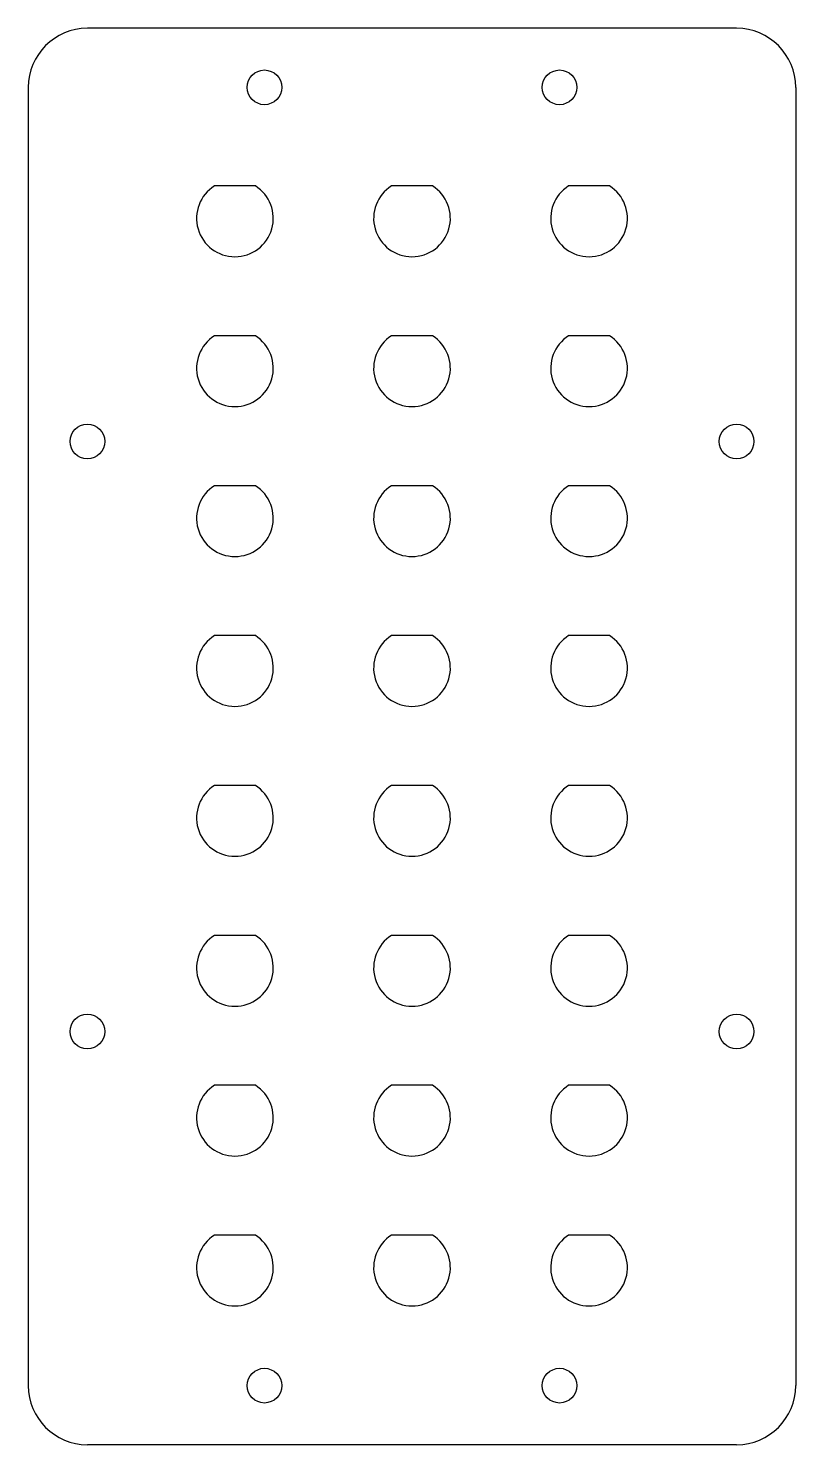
# Model space of a CAD drawing. Extents: x -112 to -47, y -60 to 60.
import ezdxf

# ---------------------------------------------------------------- set-up
doc = ezdxf.new("R2010")
doc.units = 0
doc.layers.add('SHEETMETAL_CUT_LINES', color=7, linetype='CONTINUOUS')

msp = doc.modelspace()

# ---------------------------------------------------------------- linework, layer by layer
at = {"layer": 'SHEETMETAL_CUT_LINES'}
for p, q in [((-52.5, 60), (-107.5, 60)), ((-112.5, 55), (-112.5, -55)), ((-47.5, 55), (-47.5, -55)), ((-93.27, 46.65), (-96.73, 46.65)), ((-78.27, 46.65), (-81.73, 46.65)), ((-63.27, 46.65), (-66.73, 46.65)), ((-93.27, 33.95), (-96.73, 33.95)), ((-78.27, 33.95), (-81.73, 33.95)), ((-63.27, 33.95), (-66.73, 33.95)), ((-93.27, 21.25), (-96.73, 21.25)), ((-78.27, 21.25), (-81.73, 21.25)), ((-63.27, 21.25), (-66.73, 21.25)), ((-93.27, 8.55), (-96.73, 8.55)), ((-78.27, 8.55), (-81.73, 8.55)), ((-63.27, 8.55), (-66.73, 8.55)), ((-93.27, -4.15), (-96.73, -4.15)), ((-78.27, -4.15), (-81.73, -4.15)), ((-63.27, -4.15), (-66.73, -4.15)), ((-93.27, -16.85), (-96.73, -16.85)), ((-78.27, -16.85), (-81.73, -16.85)), ((-63.27, -16.85), (-66.73, -16.85)), ((-93.27, -29.55), (-96.73, -29.55)), ((-78.27, -29.55), (-81.73, -29.55)), ((-63.27, -29.55), (-66.73, -29.55)), ((-93.27, -42.25), (-96.73, -42.25)), ((-78.27, -42.25), (-81.73, -42.25)), ((-63.27, -42.25), (-66.73, -42.25)), ((-52.5, -60), (-107.5, -60))]:
    msp.add_line(p, q, dxfattribs=at)
for centre in [(-92.5, 55), (-67.5, 55), (-107.5, 25), (-52.5, 25), (-107.5, -25), (-52.5, -25), (-92.5, -55), (-67.5, -55)]:
    msp.add_circle(centre, 1.47, dxfattribs=at)
for centre, radius, start, end in [((-107.5, 55), 5, 90, 180), ((-52.5, 55), 5, 0, 90), ((-95, 43.9), 3.25, 122.2042, 57.7958), ((-80, 43.9), 3.25, 122.2042, 57.7958), ((-65, 43.9), 3.25, 122.2042, 57.7958), ((-95, 31.2), 3.25, 122.2042, 57.7958), ((-80, 31.2), 3.25, 122.2042, 57.7958), ((-65, 31.2), 3.25, 122.2042, 57.7958), ((-95, 18.5), 3.25, 122.2042, 57.7958), ((-80, 18.5), 3.25, 122.2042, 57.7958), ((-65, 18.5), 3.25, 122.2042, 57.7958), ((-95, 5.8), 3.25, 122.2042, 57.7958), ((-80, 5.8), 3.25, 122.2042, 57.7958), ((-65, 5.8), 3.25, 122.2042, 57.7958), ((-95, -6.9), 3.25, 122.2042, 57.7958), ((-80, -6.9), 3.25, 122.2042, 57.7958), ((-65, -6.9), 3.25, 122.2042, 57.7958), ((-95, -19.6), 3.25, 122.2042, 57.7958), ((-80, -19.6), 3.25, 122.2042, 57.7958), ((-65, -19.6), 3.25, 122.2042, 57.7958), ((-95, -32.3), 3.25, 122.2042, 57.7958), ((-80, -32.3), 3.25, 122.2042, 57.7958), ((-65, -32.3), 3.25, 122.2042, 57.7958), ((-95, -45), 3.25, 122.2042, 57.7958), ((-80, -45), 3.25, 122.2042, 57.7958), ((-65, -45), 3.25, 122.2042, 57.7958), ((-107.5, -55), 5, 180, 270), ((-52.5, -55), 5, 270, 0)]:
    msp.add_arc(centre, radius, start, end, dxfattribs=at)

doc.saveas('drawing.dxf')
